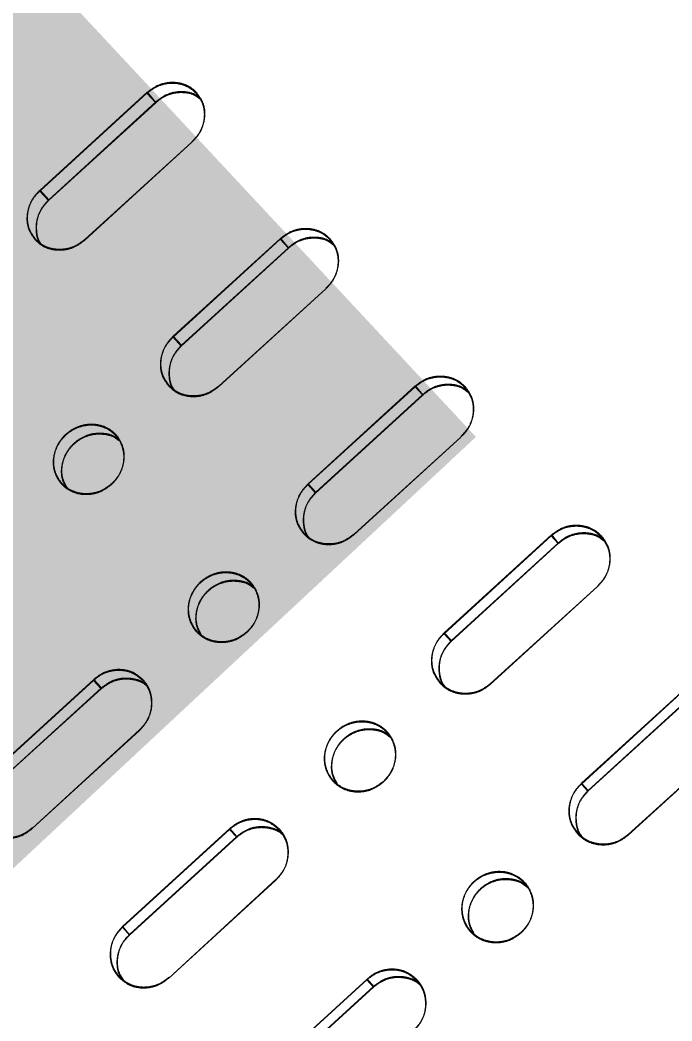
# Model space of a CAD drawing. Header units: millimetres. Extents: x -71377 to 516042, y -145869 to 441446.
# Drawn here: x 209295.1 to 209384.9, y 209928.9 to 210066.8 of the extents above; entities that cross this region are included whole.
import ezdxf

# ---------------------------------------------------------------- set-up
doc = ezdxf.new("R2010")
doc.units = ezdxf.units.MM
doc.header["$LTSCALE"] = 1000
doc.linetypes.add('IMPORT-DASHEDX2 _4_', pattern=[152.4, 101.6, -50.8])
for name, color, linetype, lineweight in [('05', 5, 'IMPORT-DASHEDX2 _4_', 5), ('A-text-1', 3, 'Continuous', 5), ('조경라인_dwg', 8, 'Continuous', 5)]:
    doc.layers.add(name, color=color, linetype=linetype, lineweight=lineweight)
doc.styles.add('나눔고딕_3', font='NanumGothic.ttf', dxfattribs={"height": 1400})

# ---------------------------------------------------------------- blocks, each defined once
blk = doc.blocks.new('조경라인_dwg-6847807-지반층 배치도')
at = {"layer": '05', "flags": 128}
for points in [[(209313.8, 210055.55), (209299.03, 210042.07), (209297.83, 210043.38), (209312.6, 210056.87), (209313.77, 210055.44), (209299, 210041.95), (209297.8, 210043.27), (209312.57, 210056.76), (209313.77, 210055.44)], [(209304.02, 210036.6), (209318.76, 210049.98), (209303.99, 210036.49)], [(209332.1, 210035.51), (209317.33, 210022.02), (209316.2, 210023.26), (209330.97, 210036.75), (209332.07, 210035.4), (209317.3, 210021.91), (209316.17, 210023.15), (209330.94, 210036.63), (209332.07, 210035.4)], [(209322.46, 210016.4), (209337.2, 210029.78), (209322.43, 210016.29)], [(209350.6, 210015.25), (209335.83, 210001.77), (209334.77, 210002.92), (209349.54, 210016.41), (209350.57, 210015.14), (209335.8, 210001.65), (209334.74, 210002.81), (209349.51, 210016.29), (209350.57, 210015.14)], [(209341.1, 209996), (209355.83, 210009.37), (209341.06, 209995.88)], [(209369.28, 209994.79), (209354.51, 209981.31), (209353.53, 209982.38), (209368.3, 209995.87), (209369.24, 209994.68), (209354.48, 209981.2), (209353.5, 209982.27), (209368.27, 209995.75), (209369.24, 209994.68)], [(209359.91, 209975.39), (209374.65, 209988.77), (209359.88, 209975.28)], [(209388.13, 209974.15), (209373.36, 209960.66), (209372.45, 209961.65), (209387.22, 209975.14), (209388.09, 209974.04), (209373.32, 209960.55), (209372.42, 209961.54), (209387.19, 209975.03), (209388.09, 209974.04)], [(209311.56, 209969.03), (209296.76, 209955.43), (209311.52, 209968.91)], [(209378.89, 209954.61), (209393.63, 209967.98), (209378.86, 209954.49)], [(209310.2, 209940.85), (209324.97, 209954.34), (209323.99, 209955.41), (209309.22, 209941.92), (209310.17, 209940.74), (209324.94, 209954.23), (209323.96, 209955.3), (209309.19, 209941.81), (209310.17, 209940.74)], [(209330.37, 209948.42), (209315.57, 209934.82), (209330.34, 209948.31)], [(209329.05, 209920.21), (209343.82, 209933.69), (209342.91, 209934.68), (209328.14, 209921.2), (209329.02, 209920.1), (209343.79, 209933.58), (209342.88, 209934.57), (209328.11, 209921.09), (209329.02, 209920.1)]]:
    blk.add_lwpolyline(points, dxfattribs=at)
blk.add_lwpolyline([(209290.46, 209962.46), (209291.49, 209961.2), (209290.43, 209962.35), (209305.2, 209975.84), (209306.26, 209974.68), (209291.52, 209961.31), (209306.29, 209974.79), (209305.23, 209975.95)], close=True, dxfattribs=at)
at = {"layer": '05'}
for points, knots in [([(209312.57, 210056.76), (209313.02, 210057.1), (209313.91, 210057.78), (209315.55, 210058.21), (209317.17, 210058.11), (209318.48, 210057.56), (209319.1, 210056.97), (209319.35, 210056.74)], [0, 0, 0, 0, 0.214692, 0.429386, 0.644079, 0.858773, 1, 1, 1, 1]), ([(209312.6, 210056.87), (209313.05, 210057.21), (209313.95, 210057.89), (209315.58, 210058.32), (209317.2, 210058.22), (209318.52, 210057.68), (209319.14, 210057.09), (209319.38, 210056.85)], [0, 0, 0, 0, 0.214692, 0.429386, 0.644079, 0.858773, 1, 1, 1, 1]), ([(209319.83, 210055.97), (209319.67, 210056.11), (209319.1, 210056.58), (209317.82, 210056.88), (209316.19, 210056.8), (209314.78, 210056.26), (209314.06, 210055.67), (209313.77, 210055.44)], [0, 0, 0, 0, 0.101538, 0.347166, 0.592793, 0.838423, 1, 1, 1, 1]), ([(209319.86, 210056.08), (209319.7, 210056.22), (209319.14, 210056.69), (209317.85, 210056.99), (209316.22, 210056.92), (209314.81, 210056.37), (209314.09, 210055.78), (209313.8, 210055.55)], [0, 0, 0, 0, 0.101538, 0.347166, 0.592793, 0.838423, 1, 1, 1, 1]), ([(209319.35, 210056.74), (209319.66, 210056.32), (209320.27, 210055.49), (209320.56, 210053.89), (209320.33, 210052.26), (209319.66, 210050.91), (209319.01, 210050.24), (209318.76, 210049.98)], [0, 0, 0, 0, 0.214692, 0.429384, 0.644077, 0.858772, 1, 1, 1, 1]), ([(209319.38, 210056.85), (209319.69, 210056.43), (209320.3, 210055.6), (209320.6, 210054), (209320.36, 210052.38), (209319.69, 210051.02), (209319.05, 210050.35), (209318.79, 210050.09)], [0, 0, 0, 0, 0.214692, 0.429384, 0.644077, 0.858772, 1, 1, 1, 1]), ([(209297.2, 210036.51), (209296.89, 210036.93), (209296.28, 210037.77), (209295.99, 210039.36), (209296.22, 210040.99), (209296.89, 210042.34), (209297.54, 210043.01), (209297.8, 210043.27)], [0, 0, 0, 0, 0.214693, 0.429385, 0.644077, 0.858772, 1, 1, 1, 1]), ([(209297.23, 210036.62), (209296.92, 210037.04), (209296.31, 210037.88), (209296.02, 210039.48), (209296.25, 210041.1), (209296.92, 210042.45), (209297.57, 210043.12), (209297.83, 210043.38)], [0, 0, 0, 0, 0.214693, 0.429385, 0.644077, 0.858772, 1, 1, 1, 1]), ([(209299, 210041.95), (209298.62, 210041.54), (209297.86, 210040.71), (209297.28, 210039.11), (209297.25, 210037.5), (209297.53, 210036.41), (209297.85, 210035.96), (209297.88, 210035.93)], [0, 0, 0, 0, 0.245342, 0.490681, 0.736024, 0.981364, 1, 1, 1, 1]), ([(209299.03, 210042.07), (209298.65, 210041.65), (209297.89, 210040.82), (209297.31, 210039.22), (209297.28, 210037.61), (209297.56, 210036.52), (209297.89, 210036.07), (209297.91, 210036.04)], [0, 0, 0, 0, 0.245342, 0.490681, 0.736024, 0.981364, 1, 1, 1, 1]), ([(209330.94, 210036.63), (209331.39, 210036.97), (209332.29, 210037.66), (209333.93, 210038.08), (209335.56, 210037.97), (209336.88, 210037.41), (209337.51, 210036.82), (209337.76, 210036.58)], [0, 0, 0, 0, 0.214691, 0.429386, 0.644078, 0.858772, 1, 1, 1, 1]), ([(209330.97, 210036.75), (209331.42, 210037.09), (209332.32, 210037.77), (209333.97, 210038.19), (209335.59, 210038.08), (209336.92, 210037.52), (209337.54, 210036.93), (209337.79, 210036.69)], [0, 0, 0, 0, 0.214691, 0.429386, 0.644078, 0.858772, 1, 1, 1, 1]), ([(209338.24, 210035.97), (209338.06, 210036.12), (209337.48, 210036.61), (209336.16, 210036.93), (209334.53, 210036.87), (209333.11, 210036.32), (209332.39, 210035.74), (209332.1, 210035.51)], [0, 0, 0, 0, 0.11066, 0.353794, 0.596927, 0.840063, 1, 1, 1, 1]), ([(209303.99, 210036.49), (209303.54, 210036.15), (209302.64, 210035.47), (209301, 210035.04), (209299.38, 210035.14), (209298.06, 210035.69), (209297.44, 210036.28), (209297.2, 210036.51)], [0, 0, 0, 0, 0.214695, 0.429386, 0.64408, 0.858773, 1, 1, 1, 1]), ([(209304.02, 210036.6), (209303.57, 210036.26), (209302.67, 210035.58), (209301.03, 210035.15), (209299.41, 210035.25), (209298.09, 210035.8), (209297.47, 210036.39), (209297.23, 210036.62)], [0, 0, 0, 0, 0.214695, 0.429386, 0.64408, 0.858773, 1, 1, 1, 1]), ([(209338.21, 210035.86), (209338.03, 210036.01), (209337.45, 210036.5), (209336.13, 210036.82), (209334.5, 210036.75), (209333.08, 210036.21), (209332.36, 210035.63), (209332.07, 210035.4)], [0, 0, 0, 0, 0.11066, 0.353794, 0.596927, 0.840063, 1, 1, 1, 1]), ([(209337.76, 210036.58), (209338.07, 210036.16), (209338.69, 210035.31), (209338.99, 210033.7), (209338.77, 210032.07), (209338.1, 210030.71), (209337.46, 210030.04), (209337.2, 210029.78)], [0, 0, 0, 0, 0.214692, 0.429384, 0.644077, 0.858772, 1, 1, 1, 1]), ([(209337.79, 210036.69), (209338.1, 210036.27), (209338.72, 210035.42), (209339.03, 210033.81), (209338.8, 210032.18), (209338.14, 210030.82), (209337.49, 210030.16), (209337.23, 210029.89)], [0, 0, 0, 0, 0.214692, 0.429384, 0.644077, 0.858772, 1, 1, 1, 1]), ([(209315.61, 210016.35), (209315.29, 210016.77), (209314.67, 210017.62), (209314.37, 210019.23), (209314.6, 210020.86), (209315.27, 210022.21), (209315.91, 210022.88), (209316.17, 210023.15)], [0, 0, 0, 0, 0.214693, 0.429385, 0.644078, 0.858772, 1, 1, 1, 1]), ([(209315.64, 210016.46), (209315.33, 210016.89), (209314.7, 210017.73), (209314.4, 210019.34), (209314.63, 210020.97), (209315.3, 210022.33), (209315.95, 210022.99), (209316.2, 210023.26)], [0, 0, 0, 0, 0.214693, 0.429385, 0.644078, 0.858772, 1, 1, 1, 1]), ([(209317.3, 210021.91), (209316.92, 210021.49), (209316.16, 210020.66), (209315.59, 210019.06), (209315.56, 210017.44), (209315.86, 210016.32), (209316.21, 210015.85), (209316.24, 210015.8)], [0, 0, 0, 0, 0.242875, 0.485744, 0.728618, 0.971492, 1, 1, 1, 1]), ([(209317.33, 210022.02), (209316.95, 210021.61), (209316.19, 210020.77), (209315.62, 210019.17), (209315.59, 210017.55), (209315.89, 210016.43), (209316.24, 210015.96), (209316.28, 210015.91)], [0, 0, 0, 0, 0.242875, 0.485744, 0.728618, 0.971492, 1, 1, 1, 1]), ([(209349.51, 210016.29), (209349.96, 210016.64), (209350.86, 210017.32), (209352.51, 210017.73), (209354.15, 210017.62), (209355.48, 210017.05), (209356.11, 210016.45), (209356.36, 210016.21)], [0, 0, 0, 0, 0.214691, 0.429386, 0.644079, 0.858773, 1, 1, 1, 1]), ([(209349.54, 210016.41), (209349.99, 210016.75), (209350.89, 210017.43), (209352.54, 210017.84), (209354.18, 210017.73), (209355.51, 210017.16), (209356.14, 210016.56), (209356.39, 210016.32)], [0, 0, 0, 0, 0.214691, 0.429386, 0.644079, 0.858773, 1, 1, 1, 1]), ([(209322.43, 210016.29), (209321.98, 210015.95), (209321.08, 210015.27), (209319.43, 210014.85), (209317.8, 210014.96), (209316.48, 210015.52), (209315.85, 210016.12), (209315.61, 210016.35)], [0, 0, 0, 0, 0.214695, 0.429386, 0.64408, 0.858773, 1, 1, 1, 1]), ([(209322.46, 210016.4), (209322.01, 210016.06), (209321.11, 210015.38), (209319.46, 210014.96), (209317.83, 210015.07), (209316.51, 210015.63), (209315.89, 210016.23), (209315.64, 210016.46)], [0, 0, 0, 0, 0.214695, 0.429386, 0.64408, 0.858773, 1, 1, 1, 1]), ([(209356.78, 210015.53), (209356.58, 210015.7), (209355.98, 210016.21), (209354.64, 210016.55), (209353, 210016.49), (209351.58, 210015.96), (209350.85, 210015.37), (209350.57, 210015.14)], [0, 0, 0, 0, 0.119414, 0.360154, 0.600895, 0.841637, 1, 1, 1, 1]), ([(209356.82, 210015.65), (209356.62, 210015.81), (209356.01, 210016.32), (209354.67, 210016.66), (209353.03, 210016.6), (209351.61, 210016.07), (209350.88, 210015.48), (209350.6, 210015.25)], [0, 0, 0, 0, 0.119414, 0.360154, 0.600895, 0.841637, 1, 1, 1, 1]), ([(209356.36, 210016.21), (209356.68, 210015.78), (209357.31, 210014.93), (209357.62, 210013.31), (209357.4, 210011.67), (209356.74, 210010.3), (209356.09, 210009.64), (209355.83, 210009.37)], [0, 0, 0, 0, 0.214692, 0.429384, 0.644077, 0.858772, 1, 1, 1, 1]), ([(209356.39, 210016.32), (209356.71, 210015.89), (209357.34, 210015.04), (209357.65, 210013.42), (209357.43, 210011.78), (209356.77, 210010.42), (209356.12, 210009.75), (209355.86, 210009.48)], [0, 0, 0, 0, 0.214692, 0.429384, 0.644077, 0.858772, 1, 1, 1, 1]), ([(209301.4, 210009.66), (209301.69, 210009.92), (209302.46, 210010.49), (209303.87, 210011.03), (209305.53, 210011.1), (209307.07, 210010.61), (209308.33, 210009.64), (209309.15, 210008.28), (209309.46, 210006.68), (209309.21, 210005.05), (209308.54, 210003.71), (209307.91, 210003.06), (209307.66, 210002.81)], [0.5, 0.5, 0.5, 0.5, 0.5368857, 0.5905741, 0.6442619, 0.6979513, 0.75164, 0.8053278, 0.8590166, 0.9127045, 0.966394, 1, 1, 1, 1]), ([(209301.43, 210009.77), (209301.72, 210010.04), (209302.49, 210010.6), (209303.9, 210011.14), (209305.56, 210011.21), (209307.1, 210010.72), (209308.36, 210009.75), (209309.18, 210008.39), (209309.49, 210006.8), (209309.24, 210005.16), (209308.57, 210003.82), (209307.94, 210003.17), (209307.69, 210002.92)], [0.5, 0.5, 0.5, 0.5, 0.5368857, 0.5905741, 0.6442619, 0.6979513, 0.75164, 0.8053278, 0.8590166, 0.9127045, 0.966394, 1, 1, 1, 1]), ([(209307.66, 210002.81), (209307.21, 210002.47), (209306.31, 210001.78), (209304.67, 210001.37), (209303.03, 210001.47), (209301.56, 210002.12), (209300.42, 210003.23), (209299.75, 210004.68), (209299.62, 210006.3), (209300.04, 210007.92), (209300.75, 210009.02), (209301.27, 210009.54), (209301.4, 210009.66)], [0, 0, 0, 0, 0.0536882, 0.1073772, 0.1610654, 0.2147544, 0.2684432, 0.3221315, 0.3758196, 0.4295083, 0.4831969, 0.5, 0.5, 0.5, 0.5]), ([(209307.69, 210002.92), (209307.24, 210002.58), (209306.34, 210001.9), (209304.7, 210001.48), (209303.06, 210001.58), (209301.59, 210002.23), (209300.45, 210003.34), (209299.78, 210004.79), (209299.65, 210006.41), (209300.07, 210008.03), (209300.78, 210009.13), (209301.3, 210009.66), (209301.43, 210009.77)], [0, 0, 0, 0, 0.0536882, 0.1073772, 0.1610654, 0.2147544, 0.2684432, 0.3221315, 0.3758196, 0.4295083, 0.4831969, 0.5, 0.5, 0.5, 0.5]), ([(209301.51, 210002.29), (209301.3, 210002.67), (209300.84, 210003.52), (209300.75, 210005.07), (209301.16, 210006.68), (209302.09, 210008.11), (209303.42, 210009.19), (209305.01, 210009.8), (209306.64, 210009.84), (209307.94, 210009.52), (209308.5, 210009.03), (209308.67, 210008.89)], [0, 0, 0, 0, 0.100513, 0.221726, 0.342938, 0.464151, 0.585363, 0.706575, 0.827786, 0.949, 1, 1, 1, 1]), ([(209301.55, 210002.4), (209301.34, 210002.79), (209300.87, 210003.63), (209300.78, 210005.18), (209301.19, 210006.79), (209302.12, 210008.22), (209303.45, 210009.3), (209305.04, 210009.91), (209306.67, 210009.95), (209307.97, 210009.63), (209308.53, 210009.15), (209308.7, 210009)], [0, 0, 0, 0, 0.100513, 0.221726, 0.342938, 0.464151, 0.585363, 0.706575, 0.827786, 0.949, 1, 1, 1, 1]), ([(209334.21, 209995.98), (209333.89, 209996.4), (209333.26, 209997.26), (209332.95, 209998.88), (209333.18, 210000.51), (209333.84, 210001.88), (209334.48, 210002.54), (209334.74, 210002.81)], [0, 0, 0, 0, 0.214692, 0.429384, 0.644078, 0.858772, 1, 1, 1, 1]), ([(209334.24, 209996.09), (209333.92, 209996.52), (209333.3, 209997.37), (209332.99, 209998.99), (209333.21, 210000.62), (209333.87, 210001.99), (209334.52, 210002.66), (209334.77, 210002.92)], [0, 0, 0, 0, 0.214692, 0.429384, 0.644078, 0.858772, 1, 1, 1, 1]), ([(209335.8, 210001.65), (209335.42, 210001.24), (209334.66, 210000.4), (209334.09, 209998.79), (209334.07, 209997.16), (209334.39, 209996.02), (209334.75, 209995.53), (209334.8, 209995.46)], [0, 0, 0, 0, 0.240506, 0.481007, 0.721512, 0.962016, 1, 1, 1, 1]), ([(209335.83, 210001.77), (209335.45, 210001.35), (209334.69, 210000.51), (209334.12, 209998.91), (209334.1, 209997.28), (209334.42, 209996.13), (209334.79, 209995.64), (209334.84, 209995.57)], [0, 0, 0, 0, 0.240506, 0.481007, 0.721512, 0.962016, 1, 1, 1, 1]), ([(209368.27, 209995.75), (209368.72, 209996.1), (209369.62, 209996.78), (209371.27, 209997.18), (209372.92, 209997.06), (209374.25, 209996.48), (209374.89, 209995.88), (209375.15, 209995.63)], [0, 0, 0, 0, 0.214692, 0.429387, 0.644079, 0.858773, 1, 1, 1, 1]), ([(209368.3, 209995.87), (209368.75, 209996.21), (209369.65, 209996.89), (209371.3, 209997.3), (209372.95, 209997.17), (209374.29, 209996.6), (209374.92, 209995.99), (209375.18, 209995.75)], [0, 0, 0, 0, 0.214692, 0.429387, 0.644079, 0.858773, 1, 1, 1, 1]), ([(209341.06, 209995.88), (209340.61, 209995.54), (209339.71, 209994.86), (209338.06, 209994.45), (209336.42, 209994.57), (209335.09, 209995.14), (209334.46, 209995.74), (209334.21, 209995.98)], [0, 0, 0, 0, 0.214695, 0.429386, 0.64408, 0.858773, 1, 1, 1, 1]), ([(209341.1, 209996), (209340.65, 209995.66), (209339.74, 209994.97), (209338.09, 209994.56), (209336.45, 209994.68), (209335.12, 209995.25), (209334.49, 209995.85), (209334.24, 209996.09)], [0, 0, 0, 0, 0.214695, 0.429386, 0.64408, 0.858773, 1, 1, 1, 1]), ([(209375.54, 209995.01), (209375.32, 209995.2), (209374.7, 209995.73), (209373.33, 209996.08), (209371.68, 209996.03), (209370.26, 209995.5), (209369.53, 209994.91), (209369.24, 209994.68)], [0, 0, 0, 0, 0.127834, 0.366272, 0.604711, 0.843151, 1, 1, 1, 1]), ([(209375.57, 209995.12), (209375.35, 209995.31), (209374.73, 209995.84), (209373.36, 209996.2), (209371.71, 209996.14), (209370.29, 209995.61), (209369.56, 209995.03), (209369.28, 209994.79)], [0, 0, 0, 0, 0.127834, 0.366272, 0.604711, 0.843151, 1, 1, 1, 1]), ([(209375.15, 209995.63), (209375.46, 209995.2), (209376.1, 209994.34), (209376.42, 209992.71), (209376.21, 209991.07), (209375.55, 209989.7), (209374.9, 209989.03), (209374.65, 209988.77)], [0, 0, 0, 0, 0.214692, 0.429384, 0.644078, 0.858772, 1, 1, 1, 1]), ([(209375.18, 209995.75), (209375.5, 209995.32), (209376.13, 209994.46), (209376.45, 209992.83), (209376.24, 209991.18), (209375.58, 209989.81), (209374.93, 209989.14), (209374.68, 209988.88)], [0, 0, 0, 0, 0.214692, 0.429384, 0.644078, 0.858772, 1, 1, 1, 1]), ([(209319.97, 209989.32), (209320.26, 209989.58), (209321.03, 209990.15), (209322.45, 209990.69), (209324.11, 209990.74), (209325.66, 209990.25), (209326.93, 209989.26), (209327.77, 209987.89), (209328.08, 209986.29), (209327.84, 209984.64), (209327.18, 209983.3), (209326.54, 209982.65), (209326.29, 209982.4)], [0.5, 0.5, 0.5, 0.5, 0.5368856, 0.5905739, 0.6442621, 0.6979511, 0.7516397, 0.8053279, 0.8590164, 0.9127046, 0.966394, 1, 1, 1, 1]), ([(209320, 209989.44), (209320.29, 209989.7), (209321.06, 209990.26), (209322.48, 209990.8), (209324.14, 209990.86), (209325.69, 209990.36), (209326.96, 209989.37), (209327.8, 209988), (209328.12, 209986.4), (209327.87, 209984.76), (209327.21, 209983.42), (209326.57, 209982.76), (209326.33, 209982.51)], [0.5, 0.5, 0.5, 0.5, 0.5368856, 0.5905739, 0.6442621, 0.6979511, 0.7516397, 0.8053279, 0.8590164, 0.9127046, 0.966394, 1, 1, 1, 1]), ([(209326.29, 209982.4), (209325.84, 209982.06), (209324.94, 209981.38), (209323.29, 209980.97), (209321.65, 209981.08), (209320.17, 209981.74), (209319.02, 209982.86), (209318.34, 209984.32), (209318.19, 209985.95), (209318.61, 209987.58), (209319.32, 209988.68), (209319.84, 209989.21), (209319.97, 209989.32)], [0, 0, 0, 0, 0.0536882, 0.1073771, 0.1610655, 0.2147545, 0.268443, 0.3221314, 0.3758195, 0.4295083, 0.4831969, 0.5, 0.5, 0.5, 0.5]), ([(209326.33, 209982.51), (209325.88, 209982.17), (209324.98, 209981.49), (209323.32, 209981.08), (209321.68, 209981.19), (209320.2, 209981.85), (209319.05, 209982.97), (209318.37, 209984.43), (209318.23, 209986.07), (209318.64, 209987.69), (209319.35, 209988.79), (209319.87, 209989.32), (209320, 209989.44)], [0, 0, 0, 0, 0.0536882, 0.1073771, 0.1610655, 0.2147545, 0.268443, 0.3221314, 0.3758195, 0.4295083, 0.4831969, 0.5, 0.5, 0.5, 0.5]), ([(209320.05, 209981.99), (209319.83, 209982.38), (209319.36, 209983.23), (209319.26, 209984.8), (209319.66, 209986.42), (209320.59, 209987.85), (209321.92, 209988.93), (209323.51, 209989.54), (209325.15, 209989.57), (209326.47, 209989.23), (209327.06, 209988.72), (209327.25, 209988.56)], [0, 0, 0, 0, 0.1013752, 0.2217655, 0.3421569, 0.462548, 0.5829395, 0.7033299, 0.8237198, 0.9441118, 1, 1, 1, 1]), ([(209320.08, 209982.1), (209319.86, 209982.49), (209319.39, 209983.35), (209319.29, 209984.92), (209319.69, 209986.53), (209320.62, 209987.97), (209321.95, 209989.04), (209323.54, 209989.65), (209325.18, 209989.68), (209326.51, 209989.34), (209327.09, 209988.83), (209327.28, 209988.67)], [0, 0, 0, 0, 0.1013752, 0.2217655, 0.3421569, 0.462548, 0.5829395, 0.7033299, 0.8237198, 0.9441118, 1, 1, 1, 1]), ([(209352.99, 209975.41), (209352.67, 209975.84), (209352.04, 209976.7), (209351.72, 209978.32), (209351.94, 209979.97), (209352.59, 209981.33), (209353.24, 209982), (209353.5, 209982.27)], [0, 0, 0, 0, 0.214692, 0.429385, 0.644077, 0.858772, 1, 1, 1, 1]), ([(209353.02, 209975.52), (209352.71, 209975.95), (209352.07, 209976.81), (209351.75, 209978.44), (209351.97, 209980.08), (209352.62, 209981.45), (209353.27, 209982.12), (209353.53, 209982.38)], [0, 0, 0, 0, 0.214692, 0.429385, 0.644077, 0.858772, 1, 1, 1, 1]), ([(209354.48, 209981.2), (209354.1, 209980.78), (209353.34, 209979.94), (209352.78, 209978.33), (209352.76, 209976.69), (209353.1, 209975.52), (209353.48, 209975.01), (209353.54, 209974.93)], [0, 0, 0, 0, 0.238227, 0.476449, 0.714676, 0.9529, 1, 1, 1, 1]), ([(209354.51, 209981.31), (209354.13, 209980.89), (209353.37, 209980.06), (209352.81, 209978.44), (209352.8, 209976.8), (209353.13, 209975.63), (209353.51, 209975.12), (209353.58, 209975.04)], [0, 0, 0, 0, 0.238227, 0.476449, 0.714676, 0.9529, 1, 1, 1, 1]), ([(209312.05, 209975.75), (209311.66, 209976.1), (209310.86, 209976.81), (209309.28, 209977.26), (209307.63, 209977.19), (209306.21, 209976.65), (209305.49, 209976.07), (209305.2, 209975.84)], [0, 0, 0, 0, 0.214691, 0.429383, 0.644077, 0.858772, 1, 1, 1, 1]), ([(209312.08, 209975.86), (209311.69, 209976.21), (209310.9, 209976.92), (209309.31, 209977.37), (209307.66, 209977.3), (209306.25, 209976.77), (209305.52, 209976.18), (209305.23, 209975.95)], [0, 0, 0, 0, 0.214691, 0.429383, 0.644077, 0.858772, 1, 1, 1, 1]), ([(209306.29, 209974.79), (209306.74, 209975.14), (209307.64, 209975.82), (209309.29, 209976.23), (209310.92, 209976.1), (209312.03, 209975.68), (209312.48, 209975.28), (209312.54, 209975.22)], [0, 0, 0, 0, 0.240502, 0.481008, 0.72151, 0.962016, 1, 1, 1, 1]), ([(209306.26, 209974.68), (209306.71, 209975.02), (209307.61, 209975.7), (209309.26, 209976.12), (209310.88, 209975.99), (209312, 209975.57), (209312.45, 209975.17), (209312.51, 209975.11)], [0, 0, 0, 0, 0.240502, 0.481008, 0.72151, 0.962016, 1, 1, 1, 1]), ([(209311.52, 209968.91), (209311.9, 209969.33), (209312.66, 209970.17), (209313.23, 209971.77), (209313.26, 209973.42), (209312.81, 209974.79), (209312.27, 209975.48), (209312.05, 209975.75)], [0, 0, 0, 0, 0.214691, 0.429386, 0.644078, 0.858773, 1, 1, 1, 1]), ([(209311.56, 209969.03), (209311.94, 209969.44), (209312.7, 209970.28), (209313.26, 209971.89), (209313.29, 209973.53), (209312.84, 209974.91), (209312.3, 209975.59), (209312.08, 209975.86)], [0, 0, 0, 0, 0.214691, 0.429386, 0.644078, 0.858773, 1, 1, 1, 1]), ([(209359.88, 209975.28), (209359.43, 209974.94), (209358.53, 209974.26), (209356.87, 209973.85), (209355.22, 209973.98), (209353.88, 209974.56), (209353.24, 209975.16), (209352.99, 209975.41)], [0, 0, 0, 0, 0.214695, 0.429385, 0.64408, 0.858773, 1, 1, 1, 1]), ([(209359.91, 209975.39), (209359.46, 209975.05), (209358.56, 209974.37), (209356.9, 209973.96), (209355.25, 209974.09), (209353.91, 209974.67), (209353.28, 209975.28), (209353.02, 209975.52)], [0, 0, 0, 0, 0.214695, 0.429385, 0.64408, 0.858773, 1, 1, 1, 1]), ([(209338.73, 209968.78), (209339.01, 209969.05), (209339.78, 209969.61), (209341.21, 209970.14), (209342.87, 209970.19), (209344.44, 209969.69), (209345.71, 209968.69), (209346.56, 209967.31), (209346.89, 209965.69), (209346.65, 209964.04), (209345.99, 209962.7), (209345.35, 209962.05), (209345.11, 209961.79)], [0.5, 0.5, 0.5, 0.5, 0.5368857, 0.5905741, 0.644262, 0.6979511, 0.75164, 0.8053279, 0.8590164, 0.9127046, 0.966394, 1, 1, 1, 1]), ([(209338.76, 209968.9), (209339.04, 209969.16), (209339.81, 209969.72), (209341.24, 209970.25), (209342.91, 209970.3), (209344.47, 209969.8), (209345.74, 209968.8), (209346.59, 209967.42), (209346.92, 209965.81), (209346.68, 209964.16), (209346.02, 209962.81), (209345.38, 209962.16), (209345.14, 209961.91)], [0.5, 0.5, 0.5, 0.5, 0.5368857, 0.5905741, 0.644262, 0.6979511, 0.75164, 0.8053279, 0.8590164, 0.9127046, 0.966394, 1, 1, 1, 1]), ([(209345.11, 209961.79), (209344.66, 209961.45), (209343.76, 209960.77), (209342.1, 209960.37), (209340.45, 209960.49), (209338.96, 209961.16), (209337.8, 209962.29), (209337.11, 209963.76), (209336.96, 209965.41), (209337.37, 209967.04), (209338.08, 209968.14), (209338.6, 209968.67), (209338.73, 209968.78)], [0, 0, 0, 0, 0.0536882, 0.1073771, 0.1610655, 0.2147545, 0.2684431, 0.3221313, 0.3758197, 0.4295084, 0.4831969, 0.5, 0.5, 0.5, 0.5]), ([(209345.14, 209961.91), (209344.69, 209961.57), (209343.79, 209960.89), (209342.13, 209960.48), (209340.48, 209960.6), (209338.99, 209961.27), (209337.83, 209962.4), (209337.14, 209963.87), (209336.99, 209965.52), (209337.4, 209967.15), (209338.11, 209968.25), (209338.63, 209968.78), (209338.76, 209968.9)], [0, 0, 0, 0, 0.0536882, 0.1073771, 0.1610655, 0.2147545, 0.2684431, 0.3221313, 0.3758197, 0.4295084, 0.4831969, 0.5, 0.5, 0.5, 0.5]), ([(209338.76, 209961.48), (209338.54, 209961.88), (209338.05, 209962.75), (209337.95, 209964.34), (209338.34, 209965.96), (209339.27, 209967.4), (209340.6, 209968.47), (209342.19, 209969.07), (209343.84, 209969.1), (209345.19, 209968.74), (209345.8, 209968.21), (209346, 209968.04)], [0, 0, 0, 0, 0.1022083, 0.2218042, 0.3414008, 0.4609971, 0.5805938, 0.7001897, 0.8197848, 0.9393824, 1, 1, 1, 1]), ([(209338.79, 209961.6), (209338.57, 209962), (209338.08, 209962.86), (209337.98, 209964.45), (209338.38, 209966.07), (209339.3, 209967.51), (209340.63, 209968.58), (209342.22, 209969.18), (209343.87, 209969.22), (209345.22, 209968.85), (209345.83, 209968.32), (209346.03, 209968.15)], [0, 0, 0, 0, 0.1022083, 0.2218042, 0.3414008, 0.4609971, 0.5805938, 0.7001897, 0.8197848, 0.9393824, 1, 1, 1, 1]), ([(209371.94, 209954.65), (209371.62, 209955.08), (209370.98, 209955.95), (209370.65, 209957.59), (209370.86, 209959.24), (209371.52, 209960.61), (209372.16, 209961.28), (209372.42, 209961.54)], [0, 0, 0, 0, 0.214692, 0.429385, 0.644078, 0.858772, 1, 1, 1, 1]), ([(209371.98, 209954.76), (209371.65, 209955.19), (209371.01, 209956.06), (209370.69, 209957.7), (209370.9, 209959.35), (209371.55, 209960.72), (209372.2, 209961.39), (209372.45, 209961.65)], [0, 0, 0, 0, 0.214692, 0.429385, 0.644078, 0.858772, 1, 1, 1, 1]), ([(209373.32, 209960.55), (209372.95, 209960.13), (209372.19, 209959.3), (209371.63, 209957.68), (209371.62, 209956.03), (209371.98, 209954.84), (209372.38, 209954.31), (209372.45, 209954.21)], [0, 0, 0, 0, 0.23603, 0.472056, 0.708084, 0.944111, 1, 1, 1, 1]), ([(209373.36, 209960.66), (209372.98, 209960.25), (209372.22, 209959.41), (209371.66, 209957.79), (209371.66, 209956.14), (209372.01, 209954.95), (209372.41, 209954.42), (209372.49, 209954.32)], [0, 0, 0, 0, 0.23603, 0.472056, 0.708084, 0.944111, 1, 1, 1, 1]), ([(209289.9, 209955.52), (209290.3, 209955.17), (209291.09, 209954.47), (209292.67, 209954.01), (209294.33, 209954.08), (209295.74, 209954.61), (209296.47, 209955.2), (209296.76, 209955.43)], [0, 0, 0, 0, 0.214693, 0.429385, 0.644077, 0.858772, 1, 1, 1, 1]), ([(209289.93, 209955.63), (209290.33, 209955.28), (209291.12, 209954.58), (209292.7, 209954.12), (209294.36, 209954.19), (209295.77, 209954.72), (209296.5, 209955.31), (209296.79, 209955.54)], [0, 0, 0, 0, 0.214693, 0.429385, 0.644077, 0.858772, 1, 1, 1, 1]), ([(209330.84, 209955.18), (209330.44, 209955.53), (209329.64, 209956.24), (209328.05, 209956.71), (209326.39, 209956.64), (209324.97, 209956.11), (209324.24, 209955.53), (209323.96, 209955.3)], [0, 0, 0, 0, 0.214692, 0.429384, 0.644077, 0.858772, 1, 1, 1, 1]), ([(209330.87, 209955.29), (209330.47, 209955.64), (209329.67, 209956.36), (209328.08, 209956.82), (209326.42, 209956.76), (209325, 209956.23), (209324.28, 209955.64), (209323.99, 209955.41)], [0, 0, 0, 0, 0.214692, 0.429384, 0.644077, 0.858772, 1, 1, 1, 1]), ([(209324.94, 209954.23), (209325.39, 209954.57), (209326.29, 209955.25), (209327.95, 209955.66), (209329.58, 209955.52), (209330.71, 209955.08), (209331.19, 209954.65), (209331.26, 209954.58)], [0, 0, 0, 0, 0.238223, 0.47645, 0.714674, 0.9529, 1, 1, 1, 1]), ([(209324.97, 209954.34), (209325.42, 209954.68), (209326.32, 209955.36), (209327.98, 209955.77), (209329.61, 209955.63), (209330.75, 209955.19), (209331.22, 209954.77), (209331.3, 209954.7)], [0, 0, 0, 0, 0.238223, 0.47645, 0.714674, 0.9529, 1, 1, 1, 1]), ([(209330.34, 209948.31), (209330.72, 209948.73), (209331.48, 209949.56), (209332.03, 209951.18), (209332.06, 209952.83), (209331.6, 209954.21), (209331.05, 209954.9), (209330.84, 209955.18)], [0, 0, 0, 0, 0.214692, 0.429386, 0.644078, 0.858773, 1, 1, 1, 1]), ([(209330.37, 209948.42), (209330.75, 209948.84), (209331.51, 209949.67), (209332.06, 209951.29), (209332.09, 209952.94), (209331.63, 209954.32), (209331.09, 209955.02), (209330.87, 209955.29)], [0, 0, 0, 0, 0.214692, 0.429386, 0.644078, 0.858773, 1, 1, 1, 1]), ([(209378.86, 209954.49), (209378.41, 209954.15), (209377.5, 209953.47), (209375.84, 209953.07), (209374.19, 209953.2), (209372.84, 209953.79), (209372.2, 209954.41), (209371.94, 209954.65)], [0, 0, 0, 0, 0.214695, 0.429386, 0.64408, 0.858773, 1, 1, 1, 1]), ([(209378.89, 209954.61), (209378.44, 209954.27), (209377.54, 209953.59), (209375.87, 209953.18), (209374.22, 209953.32), (209372.87, 209953.9), (209372.23, 209954.52), (209371.98, 209954.76)], [0, 0, 0, 0, 0.214695, 0.429386, 0.64408, 0.858773, 1, 1, 1, 1]), ([(209357.67, 209940.91), (209357.44, 209941.32), (209356.95, 209942.2), (209356.83, 209943.8), (209357.23, 209945.43), (209358.15, 209946.87), (209359.48, 209947.94), (209361.07, 209948.54), (209362.74, 209948.56), (209364.11, 209948.18), (209364.74, 209947.63), (209364.96, 209947.44)], [0, 0, 0, 0, 0.103017, 0.221842, 0.340668, 0.459494, 0.57832, 0.697145, 0.81597, 0.934796, 1, 1, 1, 1]), ([(209357.65, 209948.06), (209357.94, 209948.32), (209358.71, 209948.88), (209360.14, 209949.41), (209361.81, 209949.45), (209363.38, 209948.94), (209364.67, 209947.93), (209365.52, 209946.54), (209365.86, 209944.92), (209365.63, 209943.26), (209364.97, 209941.91), (209364.33, 209941.26), (209364.09, 209941.01)], [0.5, 0.5, 0.5, 0.5, 0.5368856, 0.590574, 0.644262, 0.697951, 0.7516397, 0.805328, 0.8590165, 0.9127046, 0.966394, 1, 1, 1, 1]), ([(209357.68, 209948.17), (209357.97, 209948.43), (209358.74, 209948.99), (209360.17, 209949.52), (209361.84, 209949.57), (209363.41, 209949.05), (209364.7, 209948.04), (209365.55, 209946.65), (209365.89, 209945.03), (209365.66, 209943.37), (209365, 209942.03), (209364.36, 209941.37), (209364.12, 209941.12)], [0.5, 0.5, 0.5, 0.5, 0.5368856, 0.590574, 0.644262, 0.697951, 0.7516397, 0.805328, 0.8590165, 0.9127046, 0.966394, 1, 1, 1, 1]), ([(209364.09, 209941.01), (209363.64, 209940.67), (209362.73, 209939.99), (209361.07, 209939.59), (209359.42, 209939.72), (209357.92, 209940.39), (209356.75, 209941.54), (209356.05, 209943.02), (209355.89, 209944.67), (209356.29, 209946.31), (209357, 209947.41), (209357.52, 209947.94), (209357.65, 209948.06)], [0, 0, 0, 0, 0.0536882, 0.1073772, 0.1610655, 0.2147545, 0.2684431, 0.3221314, 0.3758196, 0.4295083, 0.4831968, 0.5, 0.5, 0.5, 0.5]), ([(209364.12, 209941.12), (209363.67, 209940.78), (209362.77, 209940.1), (209361.11, 209939.7), (209359.45, 209939.83), (209357.95, 209940.51), (209356.78, 209941.65), (209356.08, 209943.13), (209355.92, 209944.78), (209356.32, 209946.42), (209357.03, 209947.53), (209357.55, 209948.05), (209357.68, 209948.17)], [0, 0, 0, 0, 0.0536882, 0.1073772, 0.1610655, 0.2147545, 0.2684431, 0.3221314, 0.3758196, 0.4295083, 0.4831968, 0.5, 0.5, 0.5, 0.5]), ([(209357.64, 209940.8), (209357.41, 209941.21), (209356.92, 209942.08), (209356.8, 209943.69), (209357.2, 209945.32), (209358.12, 209946.75), (209359.45, 209947.83), (209361.04, 209948.42), (209362.7, 209948.45), (209364.08, 209948.07), (209364.71, 209947.52), (209364.93, 209947.32)], [0, 0, 0, 0, 0.103017, 0.221842, 0.340668, 0.459494, 0.57832, 0.697145, 0.81597, 0.934796, 1, 1, 1, 1]), ([(209309.19, 209941.81), (209308.81, 209941.39), (209308.05, 209940.56), (209307.49, 209938.95), (209307.46, 209937.3), (209307.92, 209935.91), (209308.47, 209935.22), (209308.68, 209934.95)], [0, 0, 0, 0, 0.214695, 0.429387, 0.644079, 0.858773, 1, 1, 1, 1]), ([(209309.22, 209941.92), (209308.84, 209941.51), (209308.08, 209940.67), (209307.52, 209939.06), (209307.5, 209937.41), (209307.95, 209936.03), (209308.5, 209935.33), (209308.71, 209935.06)], [0, 0, 0, 0, 0.214695, 0.429387, 0.644079, 0.858773, 1, 1, 1, 1]), ([(209309.27, 209934.5), (209309.1, 209934.73), (209308.63, 209935.4), (209308.4, 209936.8), (209308.6, 209938.44), (209309.26, 209939.81), (209309.91, 209940.47), (209310.17, 209940.74)], [0, 0, 0, 0, 0.127835, 0.366273, 0.604711, 0.843152, 1, 1, 1, 1]), ([(209309.3, 209934.61), (209309.14, 209934.85), (209308.66, 209935.51), (209308.43, 209936.91), (209308.64, 209938.55), (209309.29, 209939.92), (209309.94, 209940.59), (209310.2, 209940.85)], [0, 0, 0, 0, 0.127835, 0.366273, 0.604711, 0.843152, 1, 1, 1, 1]), ([(209308.68, 209934.95), (209309.08, 209934.59), (209309.88, 209933.88), (209311.48, 209933.42), (209313.13, 209933.48), (209314.56, 209934.01), (209315.28, 209934.59), (209315.57, 209934.82)], [0, 0, 0, 0, 0.214693, 0.429385, 0.644078, 0.858772, 1, 1, 1, 1]), ([(209308.71, 209935.06), (209309.11, 209934.71), (209309.91, 209933.99), (209311.51, 209933.53), (209313.17, 209933.59), (209314.59, 209934.12), (209315.31, 209934.7), (209315.6, 209934.94)], [0, 0, 0, 0, 0.214693, 0.429385, 0.644078, 0.858772, 1, 1, 1, 1]), ([(209349.79, 209934.42), (209349.39, 209934.78), (209348.58, 209935.5), (209346.98, 209935.97), (209345.32, 209935.91), (209343.89, 209935.39), (209343.17, 209934.8), (209342.88, 209934.57)], [0, 0, 0, 0, 0.214692, 0.429384, 0.644077, 0.858772, 1, 1, 1, 1]), ([(209349.82, 209934.53), (209349.42, 209934.89), (209348.61, 209935.61), (209347.01, 209936.08), (209345.35, 209936.02), (209343.93, 209935.5), (209343.2, 209934.91), (209342.91, 209934.68)], [0, 0, 0, 0, 0.214692, 0.429384, 0.644077, 0.858772, 1, 1, 1, 1]), ([(209343.79, 209933.58), (209344.24, 209933.92), (209345.14, 209934.6), (209346.8, 209935.01), (209348.44, 209934.86), (209349.6, 209934.4), (209350.09, 209933.96), (209350.18, 209933.87)], [0, 0, 0, 0, 0.236026, 0.472056, 0.708082, 0.944111, 1, 1, 1, 1]), ([(209343.82, 209933.69), (209344.27, 209934.03), (209345.17, 209934.71), (209346.83, 209935.12), (209348.47, 209934.98), (209349.63, 209934.52), (209350.12, 209934.07), (209350.22, 209933.98)], [0, 0, 0, 0, 0.236026, 0.472056, 0.708082, 0.944111, 1, 1, 1, 1]), ([(209349.32, 209927.52), (209349.7, 209927.94), (209350.46, 209928.78), (209351.01, 209930.4), (209351.02, 209932.05), (209350.56, 209933.45), (209350.01, 209934.14), (209349.79, 209934.42)], [0, 0, 0, 0, 0.214691, 0.429386, 0.644079, 0.858773, 1, 1, 1, 1]), ([(209349.35, 209927.63), (209349.73, 209928.05), (209350.49, 209928.89), (209351.04, 209930.51), (209351.06, 209932.16), (209350.59, 209933.56), (209350.04, 209934.26), (209349.82, 209934.53)], [0, 0, 0, 0, 0.214691, 0.429386, 0.644079, 0.858773, 1, 1, 1, 1])]:
    blk.add_open_spline(points, degree=3, knots=knots, dxfattribs=at)

msp = doc.modelspace()

# ---------------------------------------------------------------- block references
at = {"layer": '조경라인_dwg', "rotation": 8.537736462515947e-07}
msp.add_blockref('조경라인_dwg-6847807-지반층 배치도', (0, 0), dxfattribs=at)

# ---------------------------------------------------------------- texts
at = {"layer": 'A-text-1', "char_height": 1400, "attachment_point": 1, "rotation": 313, "line_spacing_factor": 1.2, "style": '나눔고딕_3'}
for s, insert, width in [('\\pxt9.07143,18.14286,27.21429,36.28571,45.35714,54.42857,63.5,72.57143,81.64286,90.71429,99.78571,108.85714,117.92857,127,136.07143,145.14286,154.21429,163.28571,172.35714,181.42857,190.5,199.57143,208.64286,217.71429,226.78571,235.85714,244.92857,254,263.07143,272.14286,281.21429,290.28571;{관리사무소(B1F)}', (208777.65, 213987.49), 16901.643), ('\\pxt9.07143,18.14286,27.21429,36.28571,45.35714,54.42857,63.5,72.57143,81.64286,90.71429,99.78571,108.85714,117.92857,127,136.07143,145.14286,154.21429,163.28571,172.35714,181.42857,190.5,199.57143,208.64286,217.71429,226.78571,235.85714,244.92857,254,263.07143,272.14286,281.21429,290.28571;{근로자휴게실(B1F)}', (207122.02, 212331.85), 19076.981), ('\\pxt9.07143,18.14286,27.21429,36.28571,45.35714,54.42857,63.5,72.57143,81.64286,90.71429,99.78571,108.85714,117.92857,127,136.07143,145.14286,154.21429,163.28571,172.35714,181.42857,190.5,199.57143,208.64286,217.71429,226.78571,235.85714,244.92857,254,263.07143,272.14286,281.21429,290.28571;{피트니스센터(B1F)}', (205383.54, 210593.38), 19076.981)]:
    msp.add_mtext(s, dxfattribs=dict(at, insert=insert, width=width))

doc.saveas('drawing.dxf')
